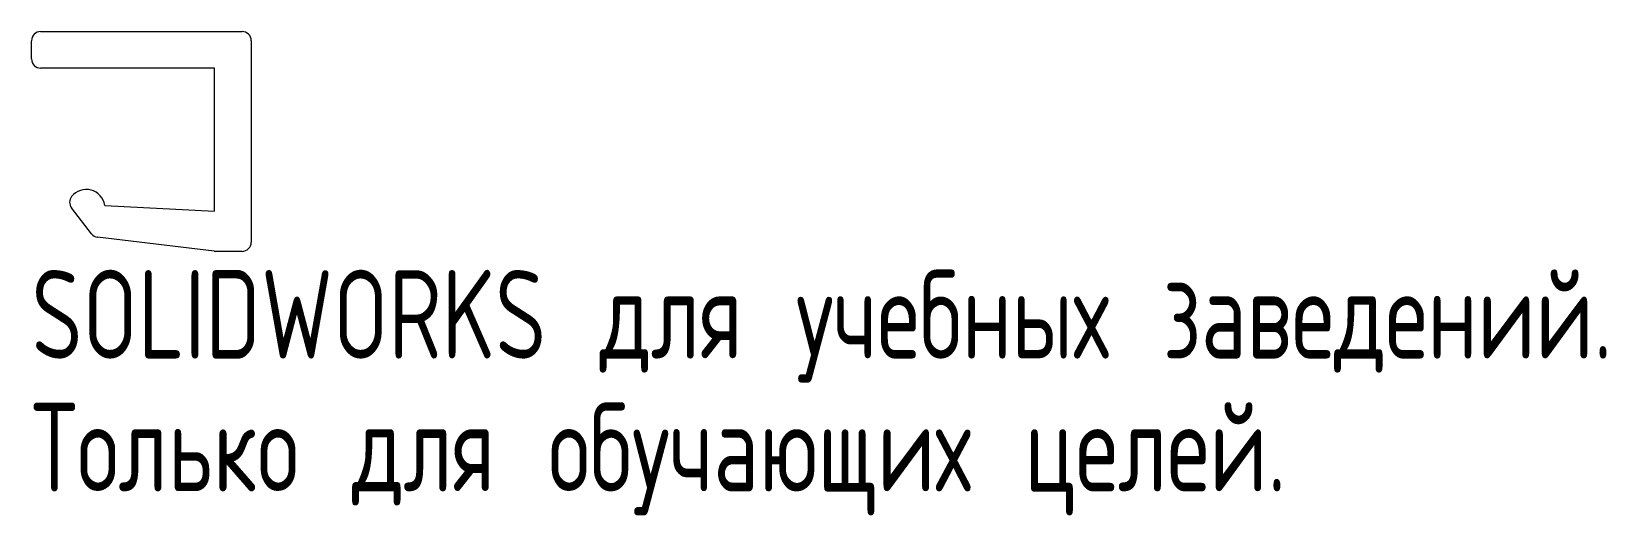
# Model space of a CAD drawing. Header units: millimetres. Extents: x -6 to 80, y -20.4 to 6.
import ezdxf

# ---------------------------------------------------------------- set-up
doc = ezdxf.new("R2010")
doc.units = ezdxf.units.MM
doc.styles.add('SLDTEXTSTYLE0', font='TXT', dxfattribs={"width": 0.7, "bigfont": 'bigfont'})

msp = doc.modelspace()

# ---------------------------------------------------------------- linework, layer by layer
at = {"color": 7, "linetype": 'Continuous', "lineweight": 15}
for p, q in [((-6, 4.5), (-6, 5.5)), ((-5.5, 6), (5.5, 6)), ((6, 5.5), (6, -5.5)), ((4, 4), (-5.5, 4)), ((4, -3.8), (4, 4)), ((-2.725, -5.036), (-3.816, -3.625)), ((-2.002, -3.489), (4, -3.8)), ((3.97, -5.996), (-2.39, -5.227)), ((5.5, -6), (4.03, -6))]:
    msp.add_line(p, q, dxfattribs=at)
for centre, radius, start, end in [((-5.5, 5.5), 0.5, 90, 180), ((5.5, 5.5), 0.5, 0, 90), ((-5.5, 4.5), 0.5, 180, 270), ((-3.42, -3.319), 0.5, 141.53408, 217.67834), ((-3.011, -3.644), 1.022, 8.68427, 141.53408), ((-2.33, -4.731), 0.5, 217.67834, 263.10387), ((4.03, -5.5), 0.5, 263.10387, 270), ((5.5, -5.5), 0.5, 270, 0)]:
    msp.add_arc(centre, radius, start, end, dxfattribs=at)

# ---------------------------------------------------------------- texts
at = {"color": 7, "linetype": 'Continuous', "char_height": 4.83362, "attachment_point": 1, "style": 'SLDTEXTSTYLE0'}
for s, insert in [('SOLIDWORKS \\M+18474\\M+1847C\\M+18491 \\M+18485\\M+18489\\M+18475\\M+18471\\M+1847E\\M+1848D\\M+18487 \\M+18478\\M+18470\\M+18472\\M+18475\\M+18474\\M+18475\\M+1847E\\M+18479\\M+1847A.', (-6, -7.02)), ('\\M+18453\\M+18480\\M+1847C\\M+1848E\\M+1847B\\M+18480 \\M+18474\\M+1847C\\M+18491 \\M+18480\\M+18471\\M+18485\\M+18489\\M+18470\\M+18490\\M+1848B\\M+18479\\M+18487 \\M+18488\\M+18475\\M+1847C\\M+18475\\M+1847A.', (-6, -14.27))]:
    msp.add_mtext(s, dxfattribs=dict(at, insert=insert))

doc.saveas('drawing.dxf')
